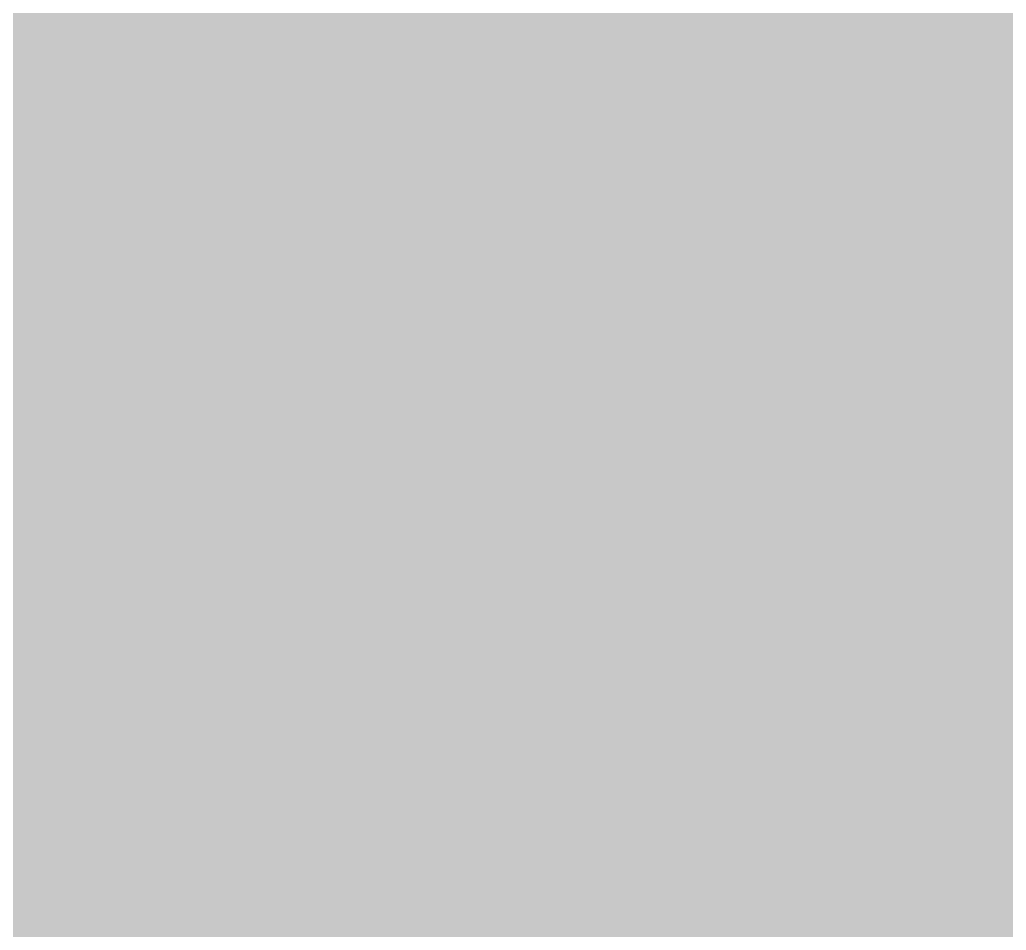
# Model space of a CAD drawing. Extents: x 13573007 to 22079938, y 2388446 to 8397471.
# Drawn here: x 20004296 to 20282559, y 6574919 to 6831889 of the extents above; entities that cross this region are included whole.
import ezdxf

# ---------------------------------------------------------------- set-up
doc = ezdxf.new("R2010")
doc.units = 0
doc.header["$MEASUREMENT"] = 0
doc.layers.add('5黄河中游经济区', color=30, linetype='CONTINUOUS')

msp = doc.modelspace()

# ---------------------------------------------------------------- hatches: boundary and pattern name
at = {"layer": '5黄河中游经济区'}
msp.add_hatch(color=256, dxfattribs=at).paths.add_polyline_path([(17441418, 6608166), (17491377, 6421441), (17469907, 6391040), (17494084, 6337222), (17537918, 6288939), (17537470, 6239761), (17562518, 6229479), (17633438, 6269395), (17730176, 6269395), (17769009, 6242709), (17761468, 6211830), (17707593, 6149390), (17670600, 6116803), (17732392, 6080050), (17759629, 6051654), (17765166, 6032244), (17817428, 6014555), (17821263, 5983124), (17839687, 5938418), (17868615, 5934725), (17894664, 5890953), (17954730, 5886890), (17964823, 5908028), (17945843, 5954587), (18011319, 5969124), (18082371, 5951891), (18172129, 5988138), (18216213, 5983349), (18229630, 5914380), (18140377, 5795590), (18125999, 5739600), (18207776, 5656066), (18335813, 5680286), (18427086, 5713512), (18445116, 5839094), (18495260, 5940461), (18556109, 5962424), (18588892, 5899722), (18539650, 5832632), (18530244, 5767826), (18631545, 5733187), (18706245, 5672839), (18771038, 5666645), (18808787, 5688044), (18821745, 5724086), (18835267, 5744359), (18834140, 5790538), (18878650, 5837842), (18942316, 5921188), (19027898, 5952203), (19085793, 5990993), (19101380, 5963649), (19156731, 6011342), (19199039, 6013568), (19253580, 6112559), (19298029, 6110953), (19332810, 6136497), (19426799, 6150312), (19462045, 6188304), (19436707, 6251666), (19436129, 6325077), (19459748, 6335775), (19471708, 6394714), (19525868, 6434801), (19549862, 6409104), (19547463, 6354285), (19571458, 6346748), (19666751, 6398483), (19684576, 6381352), (19725367, 6415271), (19771185, 6420498), (19798950, 6498272), (19892873, 6526024), (19917210, 6474289), (19952732, 6431589), (19952344, 6396514), (19938501, 6386205), (19962658, 6341442), (20014227, 6332218), (20077468, 6347953), (20087364, 6379729), (20077246, 6428577), (20077789, 6488804), (20088917, 6502097), (20120130, 6489346), (20150258, 6419625), (20165729, 6414199), (20218123, 6485085), (20358372, 6566289), (20391861, 6599686), (20434724, 6617435), (20481262, 6622638), (20563927, 6703734), (20525563, 6810828), (20471781, 6896589), (20399236, 6853083), (20380975, 6865835), (20361713, 6899840), (20340162, 6955964), (20342619, 7032091), (20316258, 7081893), (20294160, 7095248), (20303415, 7137004), (20340938, 7114251), (20359950, 7118501), (20389718, 7103499), (20408480, 7125502), (20405978, 7159507), (20427949, 7188223), (20418736, 7233517), (20468726, 7265135), (20483340, 7291464), (20469989, 7309317), (20437259, 7299580), (20400313, 7275655), (20373254, 7316744), (20347303, 7357467), (20379139, 7416072), (20487024, 7544587), (20508097, 7555552), (20520748, 7541667), (20541013, 7517956), (20552026, 7530248), (20534405, 7627244), (20560502, 7684503), (20584576, 7716009), (20581089, 7826323), (20627706, 7992117), (20618365, 8016097), (20545074, 8085988), (20526603, 8084078), (20465716, 8030347), (20382916, 8021010), (20344400, 7999942), (20302991, 8027004), (20270792, 8131177), (20258109, 8151770), (20212215, 8172975), (20168113, 8154697), (20131002, 8171093), (20140145, 8199047), (20158163, 8231302), (20133667, 8293946), (20062289, 8281547), (20042529, 8250386), (20002192, 8200391), (19994662, 8185339), (20047370, 8175932), (20061084, 8149322), (20068976, 8111376), (20052911, 8073585), (20016574, 8013247), (19932493, 7815704), (19953006, 7791686), (19945387, 7750679), (19910808, 7737791), (19873298, 7719045), (19829928, 7678039), (19771319, 7663979), (19722088, 7676281), (19678717, 7695613), (19658204, 7646991), (19616599, 7527116), (19600775, 7486110), (19590811, 7445103), (19573815, 7408783), (19580848, 7376564), (19614255, 7356060), (19647075, 7382422), (19688688, 7386522), (19715648, 7385937), (19742022, 7370706), (19767809, 7361918), (19784220, 7380078), (19798286, 7405854), (19826505, 7422894), (19851034, 7424600), (19877408, 7424600), (19891474, 7416984), (19910229, 7407611), (19924295, 7399996), (19938361, 7382422), (19962390, 7370120), (19977043, 7354889), (19996383, 7337314), (20018069, 7317983), (20040340, 7302166), (20052648, 7286935), (20057337, 7269361), (20067222, 7246154), (20070153, 7229166), (20070739, 7215692), (20061361, 7205733), (20042606, 7202218), (20018577, 7198118), (20000994, 7195189), (19962899, 7209248), (19938283, 7202804), (19881432, 7196946), (19848612, 7184058), (19827512, 7172928), (19800552, 7169413), (19780626, 7150081), (19753079, 7133093), (19732566, 7125477), (19710295, 7113761), (19693776, 7102913), (19676888, 7079199), (19673372, 7054009), (19664580, 7038192), (19655789, 7021789), (19635276, 7010659), (19624726, 7001286), (19603627, 6984883), (19580990, 6971674), (19555789, 6962887), (19530587, 6960544), (19510074, 6961716), (19496008, 6962301), (19481356, 6954686), (19473736, 6937112), (19454982, 6914851), (19429194, 6889661), (19405164, 6871501), (19385237, 6853341), (19359449, 6845725), (19341867, 6845725), (19325456, 6846311), (19304357, 6850412), (19290291, 6859785), (19270950, 6867986), (19249851, 6879702), (19233441, 6893176), (19215858, 6898448), (19188898, 6893762), (19167213, 6877359), (19149630, 6853341), (19141425, 6821122), (19132991, 6780408), (19147057, 6751118), (19157606, 6735301), (19174603, 6720656), (19181636, 6708354), (19187497, 6698395), (19187497, 6683164), (19181636, 6670276), (19172259, 6659146), (19162295, 6645672), (19146471, 6636299), (19122441, 6627512), (19097825, 6611695), (19073796, 6594121), (19050939, 6577133), (19002293, 6517966), (18967128, 6499806), (18926688, 6485747), (18893281, 6465243), (18852619, 6450502), (18820168, 6452626), (18763318, 6454969), (18726394, 6456726), (18684196, 6457898), (18654305, 6460241), (18625587, 6453212), (18579872, 6436223), (18523608, 6415134), (18455036, 6381157), (18420572, 6364432), (18382361, 6340151), (18363020, 6328434), (18350126, 6329020), (18335474, 6334878), (18324924, 6336636), (18311444, 6340151), (18301014, 6359023), (18288120, 6374840), (18262332, 6374840), (18232441, 6377769), (18178521, 6383627), (18159180, 6392414), (18128118, 6411746), (18098227, 6428149), (18058959, 6446309), (18034930, 6451581), (18010314, 6459782), (17996248, 6477357), (17984526, 6498446), (17952878, 6509576), (17926504, 6519535), (17899544, 6531837), (17879617, 6537109), (17845038, 6547068), (17812664, 6550096), (17771060, 6549510), (17748793, 6547167), (17731800, 6548924), (17689024, 6553611), (17648114, 6561816), (17610503, 6570013), (17571829, 6576457), (17530224, 6587002), (17497410, 6594617), (17475143, 6602233), (17454633, 6608677), (17439398, 6615706)])

doc.saveas('drawing.dxf')
